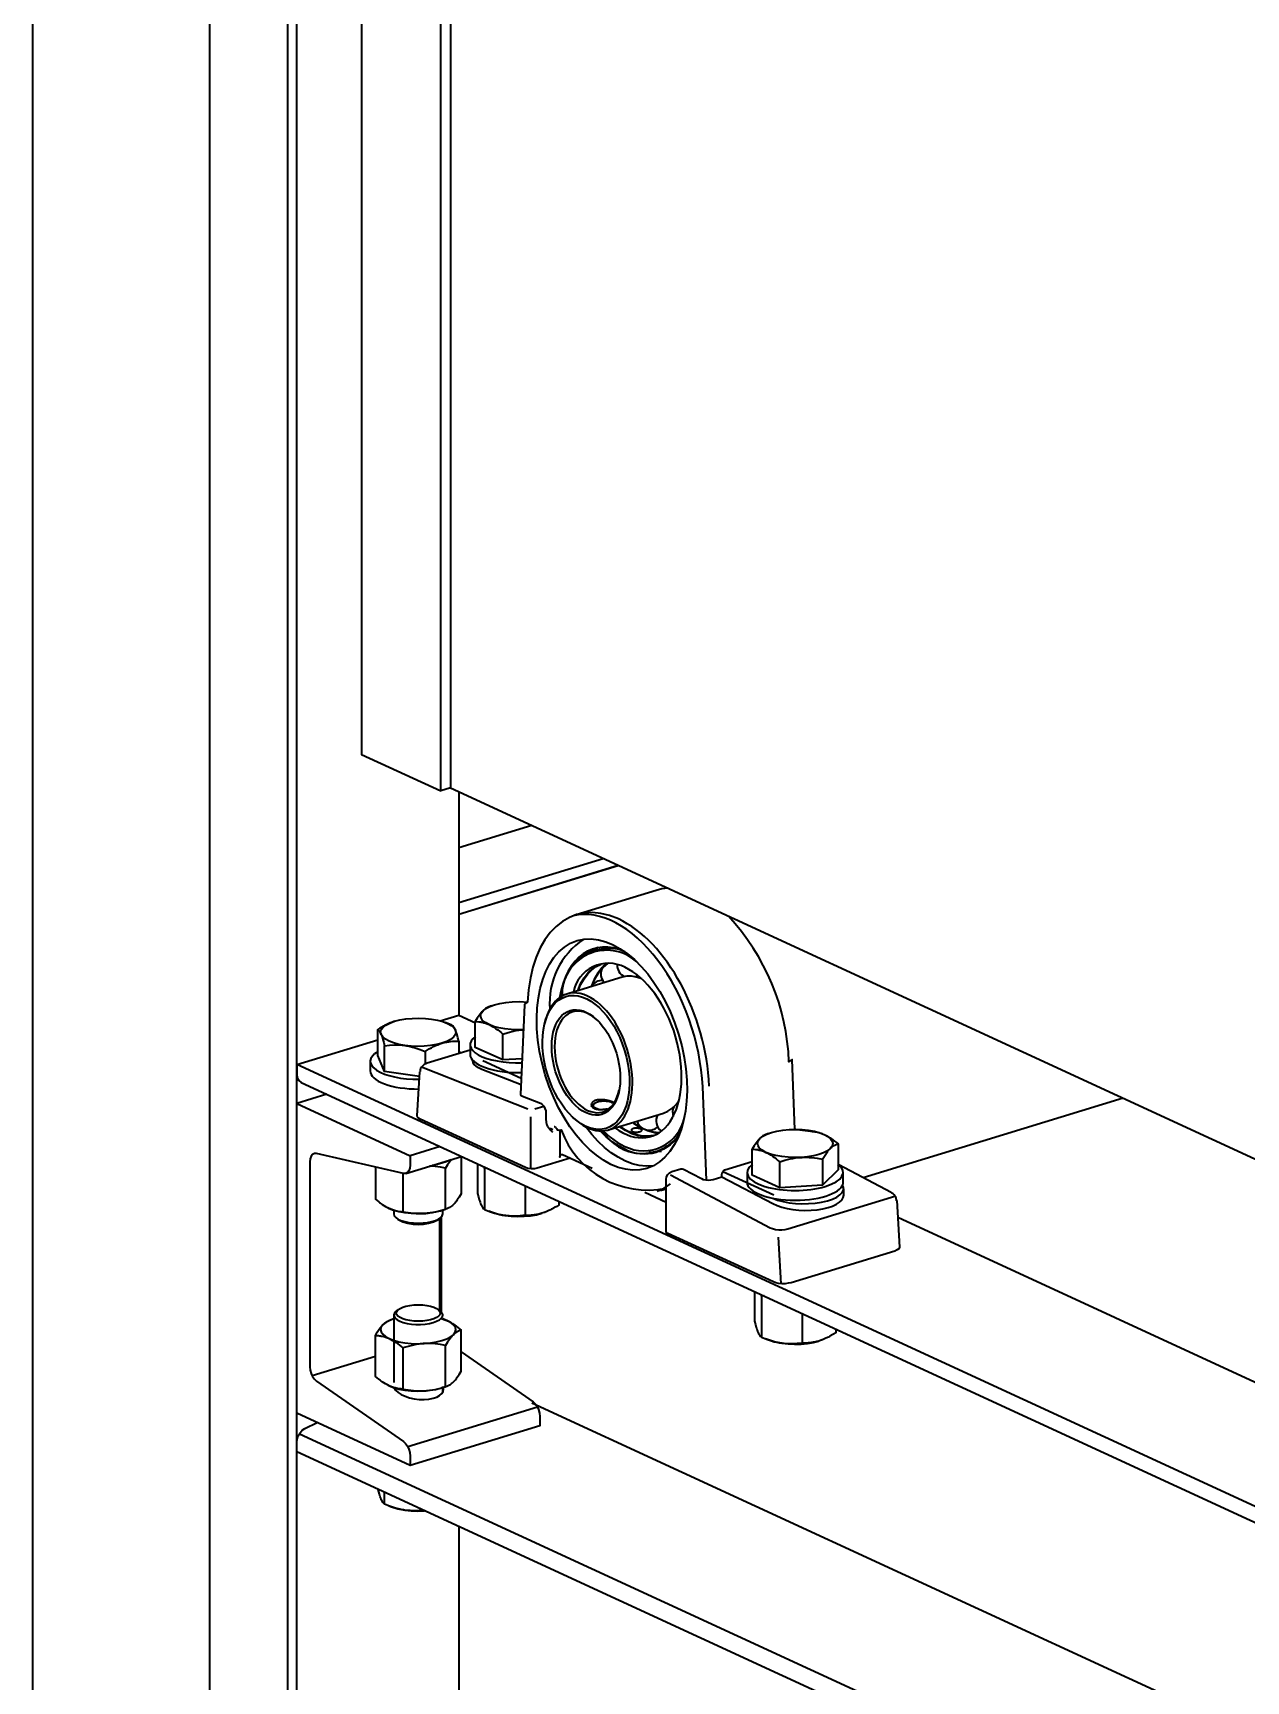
# Model space of a CAD drawing. Header units: millimetres. Extents: x -8400 to 8400, y -5940 to 5940.
# Drawn here: x 3358.5 to 3602.8, y 1988.8 to 2320.7 of the extents above; entities that cross this region are included whole.
import ezdxf

# ---------------------------------------------------------------- set-up
doc = ezdxf.new("R2010")
doc.units = ezdxf.units.MM
doc.layers.add('粗实线层', color=7, linetype='Continuous', lineweight=35)

msp = doc.modelspace()

# ---------------------------------------------------------------- linework, layer by layer
at = {"layer": '粗实线层', "linetype": 'Continuous', "lineweight": 35}
for points in [[(3358.493, 1285.787), (3358.493, 4866.968), (3391.124, 4876.938), (3444.236, 4852.438), (3440.497, 4851.295), (3444.236, 4852.438), (5462.492, 3921.43), (5515.604, 3896.93), (5482.974, 3886.961)], [(3444.236, 2019.891), (3444.236, 1271.256), (3411.605, 1261.286), (3411.605, 4842.468), (3410.313, 4843.064), (3409.946, 4843.293), (3409.764, 4843.552), (3409.781, 4843.819), (3409.997, 4844.074), (3410.394, 4844.296), (3432.959, 4853.718), (3433.439, 4854.012), (3433.607, 4854.352)], [(3409.747, 4843.663), (3409.747, 1262.481), (3409.893, 1262.163), (3410.313, 1261.883), (3411.605, 1261.286)], [(3424.658, 2448.343), (3424.658, 2175.387), (3440.591, 2168.037), (3440.591, 2440.993)], [(3442.549, 2441.591), (3442.549, 2168.635), (3440.591, 2168.037)], [(3394.038, 2335.48), (3394.038, 1291.453)], [(3442.557, 2168.632), (3902.669, 1956.385)], [(3444.236, 2167.894), (3444.236, 2122.906)], [(3458.948, 2161.074), (3444.24, 2156.58)], [(3444.237, 2145.582), (3473.286, 2154.458)], [(3444.237, 2143.243), (3476.345, 2153.053)], [(3444.241, 2143.244), (3476.336, 2153.05)], [(3483.954, 2148.014), (3467.899, 2143.109)], [(3486.336, 2148.437), (3485.127, 2148.296), (3483.954, 2148.014)], [(3472.237, 2136.535), (3470.235, 2135.418)], [(3468.189, 2127.8), (3468.776, 2129.192), (3469.485, 2130.422), (3470.308, 2131.475), (3471.233, 2132.337), (3472.25, 2132.998)], [(3468.289, 2127.83), (3468.827, 2129.094), (3469.466, 2130.222), (3470.201, 2131.204), (3471.023, 2132.029), (3471.925, 2132.688), (3472.896, 2133.176)], [(3474.284, 2133.32), (3473.254, 2132.469), (3472.34, 2131.393), (3471.555, 2130.107), (3470.909, 2128.631)], [(3473.127, 2132.505), (3472.248, 2131.342), (3471.507, 2130.038), (3470.967, 2128.789)], [(3477.107, 2130.525), (3466.002, 2127.133)], [(3481.07, 2130.199), (3480.041, 2130.551), (3479.029, 2130.724), (3478.047, 2130.715), (3477.106, 2130.525)], [(3450.802, 2124.758), (3450.305, 2124.569), (3449.908, 2124.382), (3449.714, 2124.262), (3449.518, 2124.122), (3449.32, 2123.96), (3449.122, 2123.776), (3449.073, 2123.726), (3449.023, 2123.676), (3448.998, 2123.649), (3448.973, 2123.623), (3448.948, 2123.596), (3448.923, 2123.569), (3448.824, 2123.458), (3448.726, 2123.342), (3448.53, 2123.096), (3448.335, 2122.831), (3447.948, 2122.252), (3447.565, 2121.615)], [(3457.402, 2119.957), (3456.085, 2119.921), (3454.772, 2119.972), (3453.502, 2120.107), (3452.314, 2120.323), (3451.244, 2120.614), (3450.325, 2120.969), (3449.584, 2121.379), (3449.044, 2121.831), (3448.722, 2122.312), (3448.627, 2122.806), (3448.761, 2123.299), (3449.122, 2123.776), (3449.698, 2124.222), (3450.471, 2124.624), (3451.419, 2124.969), (3452.511, 2125.247), (3453.715, 2125.449), (3454.995, 2125.571), (3456.553, 2125.603), (3458.096, 2125.516)], [(3458.094, 2125.464), (3457.642, 2125.241), (3457.473, 2124.95), (3456.689, 2106.923), (3456.783, 2106.727), (3457.069, 2106.558), (3460.688, 2105.128), (3461.028, 2104.913), (3461.337, 2104.556), (3461.584, 2104.096), (3461.743, 2103.578), (3461.798, 2103.057), (3461.798, 2101.672), (3461.8, 2101.572), (3461.806, 2101.473), (3461.816, 2101.377), (3461.83, 2101.282), (3461.846, 2101.19), (3461.866, 2101.099), (3461.878, 2101.054), (3461.89, 2101.01), (3461.903, 2100.966), (3461.916, 2100.922), (3461.979, 2100.754), (3462.05, 2100.596), (3462.131, 2100.446), (3462.22, 2100.305), (3462.268, 2100.236), (3462.317, 2100.17), (3462.367, 2100.105), (3462.419, 2100.041), (3462.526, 2099.919), (3462.637, 2099.803), (3462.751, 2099.691), (3462.867, 2099.582), (3462.926, 2099.528), (3462.985, 2099.475), (3463.014, 2099.448), (3463.044, 2099.422), (3463.059, 2099.409), (3463.074, 2099.395), (3463.089, 2099.382), (3463.103, 2099.369)], [(3431.296, 2121.633), (3430.867, 2121.491), (3430.44, 2121.328), (3430.013, 2121.145), (3429.588, 2120.943), (3429.376, 2120.835), (3429.164, 2120.723), (3429.058, 2120.665), (3428.952, 2120.606), (3428.846, 2120.546), (3428.741, 2120.485), (3428.321, 2120.234), (3427.905, 2119.97)], [(3430.68, 2121.423), (3430.648, 2121.41)], [(3440.497, 2121.736), (3444.236, 2122.879), (3447.579, 2121.337)], [(3442.013, 2121.217), (3441.473, 2121.423)], [(3444.248, 2117.632), (3444.077, 2118.291), (3443.904, 2118.892), (3443.817, 2119.168), (3443.73, 2119.424), (3443.642, 2119.662), (3443.553, 2119.879), (3443.531, 2119.93), (3443.509, 2119.98), (3443.498, 2120.004), (3443.487, 2120.028), (3443.476, 2120.052), (3443.465, 2120.075), (3443.421, 2120.165), (3443.377, 2120.248), (3443.289, 2120.4), (3443.202, 2120.53), (3443.029, 2120.734), (3442.859, 2120.873), (3442.012, 2121.217)], [(3453.085, 2113.847), (3447.565, 2116.393), (3447.565, 2121.615), (3447.903, 2121.596), (3448.245, 2121.561), (3448.331, 2121.551), (3448.418, 2121.538), (3448.503, 2121.525), (3448.589, 2121.511), (3448.762, 2121.479), (3448.935, 2121.443), (3449.281, 2121.355), (3449.627, 2121.248), (3449.976, 2121.119), (3450.325, 2120.969), (3450.675, 2120.796), (3451.027, 2120.602), (3451.071, 2120.576), (3451.115, 2120.55), (3451.159, 2120.523), (3451.203, 2120.496), (3451.291, 2120.442), (3451.378, 2120.386), (3451.552, 2120.272), (3451.726, 2120.153), (3452.07, 2119.903), (3452.411, 2119.638), (3452.749, 2119.36), (3453.085, 2119.069)], [(3461.513, 2121.162), (3461.442, 2120.836)], [(3472.299, 2121.716), (3471.254, 2122.578), (3470.182, 2123.201)], [(5429.862, 1180.004), (5429.862, 1181.902), (3411.605, 2112.909), (3427.906, 2117.889)], [(3429.295, 2111.507), (3427.905, 2114.748), (3427.905, 2119.97), (3428.077, 2119.831), (3428.249, 2119.626), (3428.336, 2119.496), (3428.424, 2119.345), (3428.511, 2119.172), (3428.6, 2118.976), (3428.622, 2118.924), (3428.644, 2118.87), (3428.656, 2118.843), (3428.667, 2118.815), (3428.678, 2118.787), (3428.688, 2118.759), (3428.733, 2118.642), (3428.777, 2118.521), (3428.864, 2118.263), (3428.951, 2117.987), (3429.124, 2117.387), (3429.295, 2116.729), (3430.301, 2116.845), (3431.316, 2116.898), (3431.828, 2116.897), (3432.342, 2116.877), (3432.86, 2116.835), (3433.38, 2116.771), (3433.511, 2116.752), (3433.641, 2116.731), (3433.706, 2116.72), (3433.771, 2116.709), (3433.836, 2116.698), (3433.901, 2116.686), (3434.161, 2116.635), (3434.42, 2116.579), (3434.935, 2116.452), (3435.446, 2116.307), (3436.461, 2115.963), (3437.466, 2115.56), (3437.466, 2113.009)], [(3457, 2114.083), (3453.085, 2113.847), (3453.085, 2119.069), (3454.148, 2119.393), (3455.221, 2119.656), (3455.761, 2119.761), (3456.305, 2119.847), (3457.255, 2119.947)], [(3436.346, 2110.498), (3429.295, 2111.507), (3429.295, 2116.729)], [(3446.522, 2115.843), (3437.902, 2113.209), (3437.569, 2113.088), (3437.265, 2112.916), (3436.969, 2112.676), (3436.716, 2112.381), (3436.553, 2112.102), (3436.455, 2111.799), (3436.439, 2111.659), (3436.438, 2111.515)], [(3437.466, 2115.56), (3437.881, 2115.824), (3438.301, 2116.075), (3438.407, 2116.136), (3438.513, 2116.196), (3438.619, 2116.255), (3438.724, 2116.312), (3438.936, 2116.425), (3439.148, 2116.533), (3439.574, 2116.735), (3440, 2116.918), (3440.427, 2117.081), (3440.857, 2117.223), (3441.287, 2117.344), (3441.72, 2117.443), (3441.774, 2117.454), (3441.828, 2117.465), (3441.882, 2117.475), (3441.936, 2117.485), (3442.043, 2117.503), (3442.151, 2117.521), (3442.365, 2117.552), (3442.577, 2117.578), (3443, 2117.616), (3443.42, 2117.637), (3443.835, 2117.642), (3444.248, 2117.632), (3444.248, 2115.148)], [(3444.248, 2115.525), (3444.453, 2115.398), (3444.643, 2115.268)], [(3446.522, 2116.915), (3446.522, 2114.965)], [(3411.605, 2112.909), (3411.605, 2111.011), (3411.713, 2110.278), (3412.025, 2109.692), (3412.506, 2109.317), (5429.848, 1178.732)], [(3426.4, 2113.579), (3426.4, 2111.629)], [(3466.639, 2094.087), (3460.036, 2092.069), (3459.456, 2091.954), (3458.802, 2091.931), (3458.175, 2092.003), (3457.669, 2092.161), (3436.43, 2101.958), (3436.11, 2102.147), (3435.917, 2102.359), (3435.86, 2102.581), (3436.406, 2111.477)], [(3436.774, 2112.459), (3437.071, 2112.312), (3458.121, 2103.993)], [(3456.772, 2108.836), (3448.867, 2111.96), (3448.233, 2112.252), (3447.726, 2112.573), (3447.358, 2112.919), (3447.134, 2113.283), (3447.059, 2113.657), (3447.059, 2113.772)], [(3456.828, 2110.133), (3449.102, 2113.697)], [(3494.139, 2089.67), (3493.354, 2108.425)], [(3417.634, 2106.952), (3411.605, 2105.11)], [(3459.579, 2104.011), (3461.341, 2104.549)], [(3475.458, 2105.273), (3475.403, 2105.299), (3475.323, 2105.335), (3475.238, 2105.371), (3475.148, 2105.407), (3475.054, 2105.442), (3475.006, 2105.459), (3474.956, 2105.477), (3474.906, 2105.494), (3474.855, 2105.511), (3474.75, 2105.544), (3474.643, 2105.577), (3474.533, 2105.608), (3474.42, 2105.638), (3474.391, 2105.645), (3474.362, 2105.653), (3474.333, 2105.66), (3474.304, 2105.667), (3474.245, 2105.681), (3474.186, 2105.694), (3474.068, 2105.72), (3473.948, 2105.744), (3473.827, 2105.765), (3473.704, 2105.785), (3473.643, 2105.794), (3473.581, 2105.803), (3473.519, 2105.811), (3473.457, 2105.818), (3473.333, 2105.831), (3473.21, 2105.841), (3473.088, 2105.848), (3472.966, 2105.852), (3472.846, 2105.853), (3472.726, 2105.852), (3472.666, 2105.85), (3472.607, 2105.847), (3472.549, 2105.843), (3472.491, 2105.839), (3472.378, 2105.828), (3472.267, 2105.813), (3472.159, 2105.795), (3472.054, 2105.774), (3472.002, 2105.762), (3471.952, 2105.749), (3471.927, 2105.743), (3471.902, 2105.736), (3471.877, 2105.729), (3471.853, 2105.722), (3471.758, 2105.69), (3471.668, 2105.656), (3471.582, 2105.619), (3471.501, 2105.58), (3471.424, 2105.537), (3471.352, 2105.491), (3471.284, 2105.444), (3471.223, 2105.394), (3471.167, 2105.342), (3471.117, 2105.288), (3471.072, 2105.233), (3471.032, 2105.176), (3471.023, 2105.162), (3471.015, 2105.147), (3471.007, 2105.133), (3470.999, 2105.118), (3470.984, 2105.089), (3470.971, 2105.059), (3470.949, 2105), (3470.934, 2104.94), (3470.924, 2104.88), (3470.921, 2104.82), (3470.921, 2104.79), (3470.923, 2104.76), (3470.927, 2104.731), (3470.932, 2104.701), (3470.946, 2104.642), (3470.966, 2104.584), (3470.993, 2104.528), (3471.025, 2104.473), (3471.063, 2104.42), (3471.107, 2104.368), (3471.131, 2104.342), (3471.157, 2104.318), (3471.184, 2104.293), (3471.213, 2104.27), (3471.273, 2104.224), (3471.339, 2104.181), (3471.41, 2104.141), (3471.487, 2104.103), (3471.568, 2104.068), (3471.653, 2104.036), (3471.743, 2104.007), (3471.837, 2103.981), (3471.933, 2103.959), (3472.035, 2103.939), (3472.061, 2103.934), (3472.087, 2103.93), (3472.114, 2103.926), (3472.14, 2103.922), (3472.194, 2103.915), (3472.248, 2103.908), (3472.359, 2103.897), (3472.471, 2103.89), (3472.586, 2103.885), (3472.703, 2103.882), (3472.762, 2103.882), (3472.822, 2103.883), (3472.883, 2103.884), (3472.944, 2103.886), (3473.065, 2103.892), (3473.187, 2103.9), (3473.31, 2103.91), (3473.433, 2103.923), (3473.556, 2103.937), (3473.68, 2103.954), (3473.711, 2103.958), (3473.742, 2103.963), (3473.773, 2103.967), (3473.804, 2103.972), (3473.865, 2103.981), (3473.925, 2103.992), (3474.115, 2104.026)], [(3471.445, 2105.034), (3471.137, 2104.773), (3470.975, 2104.585), (3470.921, 2104.389)], [(3474.361, 2099.773), (3485.466, 2103.166), (3486.351, 2103.534), (3487.171, 2104.076), (3487.914, 2104.785), (3488.57, 2105.651)], [(3475.423, 2105.052), (3475.296, 2105.139), (3475.141, 2105.22)], [(3578.039, 2106.136), (3525.647, 2090.129)], [(3458.731, 2091.934), (3458.731, 2102.384)], [(3467.061, 2102.446), (3467.303, 2102.215)], [(3479.27, 2101.272), (3480.63, 2100.409), (3481.999, 2099.782), (3483.359, 2099.401), (3484.688, 2099.27)], [(3462.377, 2100.092), (3462.761, 2100.079), (3463.159, 2099.84)], [(3464.605, 2099.723), (3464.605, 2094.245), (3464.676, 2094.602), (3464.87, 2094.798), (3465.136, 2094.78), (3471.08, 2092.038)], [(3483.356, 2092.522), (3481.984, 2092.451), (3480.574, 2092.596), (3479.137, 2092.953), (3477.687, 2093.519), (3476.313, 2094.245), (3474.95, 2095.148), (3473.61, 2096.221), (3472.304, 2097.455), (3471.042, 2098.84), (3469.835, 2100.365)], [(3482.82, 2098.4), (3481.608, 2098.38), (3480.358, 2098.578), (3479.088, 2098.992), (3477.813, 2099.615), (3476.548, 2100.441)], [(3483.455, 2098.614), (3482.378, 2098.476), (3481.263, 2098.519), (3480.119, 2098.743), (3478.962, 2099.146), (3477.801, 2099.724), (3476.649, 2100.471)], [(3479.403, 2101.113), (3480.382, 2100.538), (3482.22, 2099.668), (3484.089, 2099.121)], [(3506.57, 2099.033), (3506.073, 2098.844), (3505.676, 2098.657), (3505.481, 2098.537), (3505.285, 2098.397), (3505.088, 2098.235), (3504.89, 2098.051), (3504.84, 2098.001), (3504.79, 2097.95), (3504.766, 2097.924), (3504.741, 2097.898), (3504.716, 2097.871), (3504.691, 2097.844), (3504.592, 2097.733), (3504.494, 2097.617), (3504.297, 2097.371), (3504.102, 2097.106), (3503.715, 2096.527), (3503.333, 2095.89)], [(3510.763, 2099.845), (3511.313, 2099.868), (3511.86, 2099.868), (3512.403, 2099.848), (3512.944, 2099.808), (3514.016, 2099.675), (3515.08, 2099.479), (3515.418, 2099.46), (3515.76, 2099.425), (3515.846, 2099.414), (3515.932, 2099.402), (3516.018, 2099.389), (3516.104, 2099.375), (3516.277, 2099.343), (3516.449, 2099.306), (3516.795, 2099.219), (3517.142, 2099.112), (3517.49, 2098.983), (3517.839, 2098.833), (3518.19, 2098.66), (3518.542, 2098.466), (3518.586, 2098.439), (3518.63, 2098.413), (3518.674, 2098.387), (3518.718, 2098.36), (3518.806, 2098.306), (3518.893, 2098.25), (3519.067, 2098.135), (3519.24, 2098.017), (3519.584, 2097.767), (3519.925, 2097.502), (3520.264, 2097.223), (3520.599, 2096.933)], [(3517.387, 2099.024), (3517.362, 2099.033)], [(3440.472, 2096.417), (3434.444, 2094.575)], [(3482.537, 2095.3), (3485.073, 2095.501)], [(3508.853, 2088.122), (3503.333, 2090.668), (3503.333, 2095.89), (3503.671, 2095.871), (3504.013, 2095.836), (3504.099, 2095.825), (3504.185, 2095.813), (3504.271, 2095.8), (3504.357, 2095.786), (3504.53, 2095.754), (3504.702, 2095.717), (3505.048, 2095.63), (3505.395, 2095.523), (3505.744, 2095.394), (3506.093, 2095.244), (3506.443, 2095.071), (3506.795, 2094.876), (3506.839, 2094.851), (3506.883, 2094.824), (3506.927, 2094.798), (3506.971, 2094.771), (3507.058, 2094.717), (3507.146, 2094.661), (3507.32, 2094.546), (3507.493, 2094.428), (3507.837, 2094.178), (3508.179, 2093.913), (3508.516, 2093.634), (3508.853, 2093.344)], [(3517.485, 2093.865), (3517.869, 2094.503), (3518.256, 2095.083), (3518.451, 2095.347), (3518.647, 2095.593), (3518.844, 2095.82), (3519.043, 2096.026), (3519.092, 2096.074), (3519.142, 2096.121), (3519.167, 2096.144), (3519.191, 2096.166), (3519.216, 2096.189), (3519.241, 2096.211), (3519.34, 2096.294), (3519.438, 2096.373), (3519.635, 2096.513), (3519.83, 2096.633), (3520.216, 2096.815), (3520.599, 2096.933), (3520.599, 2091.711), (3517.485, 2088.643)], [(3427.443, 2092.282), (3427.443, 2085.843), (3427.782, 2085.55), (3428.123, 2085.269), (3428.209, 2085.201), (3428.295, 2085.134), (3428.382, 2085.067), (3428.467, 2085.002), (3428.64, 2084.875), (3428.812, 2084.752), (3429.159, 2084.52), (3429.506, 2084.307), (3429.854, 2084.115), (3430.203, 2083.943), (3430.554, 2083.792), (3430.905, 2083.662), (3430.949, 2083.648), (3430.994, 2083.633), (3431.038, 2083.619), (3431.081, 2083.606), (3431.169, 2083.579), (3431.256, 2083.554), (3431.431, 2083.508), (3431.604, 2083.467), (3431.948, 2083.399), (3432.289, 2083.35), (3432.627, 2083.316), (3432.963, 2083.297)], [(3432.963, 2091.015), (3432.963, 2083.297), (3434.026, 2083.101), (3435.099, 2082.968), (3435.64, 2082.928), (3436.183, 2082.908), (3436.73, 2082.908), (3437.28, 2082.931), (3437.417, 2082.939), (3437.555, 2082.95), (3437.623, 2082.956), (3437.692, 2082.962), (3437.761, 2082.968), (3437.83, 2082.975), (3438.104, 2083.005), (3438.378, 2083.04), (3438.922, 2083.127), (3439.463, 2083.232), (3440.535, 2083.495), (3441.596, 2083.818), (3441.596, 2092.079), (3440.533, 2092.274), (3439.46, 2092.408), (3438.92, 2092.448), (3438.376, 2092.468), (3438.372, 2092.468)], [(3433.588, 2090.996), (3444.799, 2094.421)], [(3442.403, 2093.689), (3441.695, 2093.346), (3440.857, 2093.047), (3439.907, 2092.799), (3438.868, 2092.609)], [(3444.71, 2094.394), (3444.71, 2086.886), (3444.327, 2086.249), (3443.941, 2085.67), (3443.746, 2085.405), (3443.549, 2085.159), (3443.451, 2085.043), (3443.352, 2084.932), (3443.327, 2084.905), (3443.302, 2084.878), (3443.277, 2084.851), (3443.253, 2084.826), (3443.202, 2084.774), (3443.153, 2084.725), (3442.955, 2084.541), (3442.758, 2084.379), (3442.562, 2084.239), (3442.367, 2084.119), (3441.98, 2083.936), (3441.596, 2083.818)], [(3442.764, 2093.814), (3442.757, 2093.806), (3442.561, 2093.559), (3442.366, 2093.295), (3441.979, 2092.716), (3441.596, 2092.079)], [(3448.027, 2092.931), (3448.027, 2086.97), (3448.198, 2086.31), (3448.371, 2085.709), (3448.458, 2085.434), (3448.545, 2085.177), (3448.633, 2084.939), (3448.722, 2084.722), (3448.744, 2084.671), (3448.766, 2084.621), (3448.777, 2084.597), (3448.788, 2084.573), (3448.799, 2084.55), (3448.81, 2084.526), (3448.854, 2084.437), (3448.898, 2084.353), (3448.986, 2084.202), (3449.073, 2084.072), (3449.246, 2083.867), (3449.416, 2083.728)], [(3449.416, 2091.989), (3449.328, 2092.338)], [(3449.944, 2092.057), (3449.416, 2091.989), (3449.416, 2083.728), (3450.423, 2083.325), (3451.438, 2082.981), (3451.95, 2082.835), (3452.464, 2082.709), (3452.981, 2082.602), (3453.502, 2082.517), (3454.772, 2082.382), (3456.085, 2082.331), (3457.402, 2082.367), (3458.682, 2082.488), (3459.886, 2082.69), (3460.979, 2082.969)], [(3497.234, 2090.324), (3497.218, 2090.722), (3497.288, 2091.146), (3497.515, 2091.51), (3497.837, 2091.716), (3503.333, 2093.396)], [(3497.427, 2091.405), (3507.688, 2086.672)], [(3502.29, 2091.189), (3502.29, 2089.24)], [(3532.39, 2085.458), (3532.4, 2085.551), (3532.401, 2085.644), (3532.342, 2085.959), (3532.212, 2086.257), (3532.063, 2086.498), (3531.887, 2086.713), (3531.685, 2086.897), (3531.462, 2087.054), (3531.395, 2087.094), (3531.326, 2087.131), (3520.765, 2092.701)], [(3521.642, 2089.24), (3521.642, 2091.189)], [(3457.587, 2088.522), (3457.587, 2082.56), (3456.583, 2082.444), (3455.568, 2082.391), (3455.057, 2082.391), (3454.541, 2082.412), (3454.283, 2082.43), (3454.023, 2082.454), (3453.958, 2082.46), (3453.893, 2082.467), (3453.828, 2082.475), (3453.762, 2082.482), (3453.632, 2082.499), (3453.502, 2082.517), (3452.057, 2082.794), (3450.802, 2083.179), (3450.263, 2083.385)], [(3484.204, 2087.408), (3485.589, 2088.061), (3486.889, 2088.931)], [(3484.864, 2087.585), (3485.972, 2087.923)], [(3486.839, 2090.683), (3506.961, 2080.071), (3507.442, 2079.874), (3508.023, 2079.731), (3508.663, 2079.652), (3509.32, 2079.641), (3509.95, 2079.7), (3510.509, 2079.824), (3531.393, 2086.205), (3531.763, 2086.346), (3532.05, 2086.517)], [(3521.758, 2086.632), (3521.758, 2087.909)], [(3464.37, 2085.393), (3464.37, 2084.632), (3463.954, 2084.368), (3463.534, 2084.116), (3463.429, 2084.056), (3463.323, 2083.996), (3463.217, 2083.937), (3463.111, 2083.879), (3462.899, 2083.767), (3462.687, 2083.659), (3462.262, 2083.456), (3461.836, 2083.273), (3461.408, 2083.111), (3460.979, 2082.969), (3460.548, 2082.848), (3460.116, 2082.749), (3460.062, 2082.738), (3460.007, 2082.727), (3459.953, 2082.717), (3459.899, 2082.707), (3459.792, 2082.688), (3459.685, 2082.67), (3459.471, 2082.639), (3459.258, 2082.613), (3458.835, 2082.575), (3458.416, 2082.555), (3458, 2082.55), (3457.587, 2082.56)], [(3485.972, 2085.169), (3481.684, 2087.147)], [(3441.97, 2083.932), (3441.473, 2083.743), (3440.567, 2083.448), (3439.549, 2083.211), (3438.444, 2083.037), (3437.28, 2082.931), (3435.963, 2082.895), (3434.65, 2082.945), (3433.38, 2083.081), (3432.193, 2083.297), (3431.122, 2083.587), (3430.203, 2083.943)], [(3430.656, 2083.752), (3430.68, 2083.743)], [(3431.154, 2083.577), (3431.154, 2082.84), (3431.249, 2082.48), (3431.529, 2082.133), (3431.984, 2081.814), (3432.596, 2081.533), (3433.342, 2081.303), (3434.193, 2081.133), (3435.116, 2081.028), (3436.077, 2080.992), (3437.037, 2081.028), (3437.96, 2081.133), (3438.811, 2081.303), (3439.558, 2081.533), (3440.17, 2081.813), (3440.624, 2082.133), (3440.905, 2082.479), (3441, 2082.84), (3441, 2083.577)], [(3440.365, 2081.911), (3440.365, 2063.36)], [(3440.777, 2062.98), (3440.777, 2082.292)], [(3461.595, 2083.179), (3461.627, 2083.192)], [(3620.203, 2041.706), (3532.629, 2082.103)], [(3509.164, 2068.793), (3508.619, 2078.194)], [(3503.795, 2067.206), (3503.795, 2061.244), (3503.966, 2060.585), (3504.138, 2059.984), (3504.226, 2059.709), (3504.313, 2059.452), (3504.401, 2059.214), (3504.49, 2058.997), (3504.511, 2058.946), (3504.534, 2058.896), (3504.545, 2058.872), (3504.556, 2058.848), (3504.567, 2058.824), (3504.578, 2058.801), (3504.622, 2058.712), (3504.666, 2058.628), (3504.754, 2058.477), (3504.841, 2058.347), (3505.013, 2058.142), (3505.184, 2058.003)], [(3505.184, 2066.264), (3505.095, 2066.612)], [(3505.712, 2066.332), (3505.184, 2066.264), (3505.184, 2058.003), (3506.19, 2057.599), (3507.206, 2057.256), (3507.717, 2057.11), (3508.232, 2056.983), (3508.749, 2056.877), (3509.269, 2056.792), (3510.539, 2056.656), (3511.852, 2056.606), (3513.169, 2056.642), (3514.449, 2056.763), (3515.654, 2056.965), (3516.746, 2057.243)], [(3427.443, 2058.385), (3427.827, 2059.023), (3428.214, 2059.602), (3428.409, 2059.867), (3428.605, 2060.113), (3428.802, 2060.34), (3429, 2060.546), (3429.05, 2060.594), (3429.1, 2060.641), (3429.124, 2060.664), (3429.149, 2060.687), (3429.174, 2060.709), (3429.199, 2060.731), (3429.298, 2060.814), (3429.396, 2060.893), (3429.593, 2061.033), (3429.788, 2061.152), (3430.184, 2061.339)], [(3431.154, 2061.694), (3430.269, 2061.358), (3429.544, 2060.972), (3429, 2060.546), (3428.639, 2060.069), (3428.505, 2059.576), (3428.6, 2059.082), (3428.923, 2058.601), (3429.463, 2058.149), (3430.203, 2057.739), (3431.122, 2057.383), (3432.193, 2057.093), (3433.38, 2056.877), (3434.65, 2056.741), (3435.963, 2056.691), (3437.28, 2056.727), (3438.56, 2056.848), (3439.764, 2057.051), (3440.857, 2057.329), (3441.804, 2057.674), (3442.577, 2058.075), (3443.153, 2058.521), (3443.514, 2058.998), (3443.649, 2059.491), (3443.553, 2059.985), (3443.231, 2060.466), (3442.691, 2060.918), (3441.95, 2061.328), (3441.497, 2061.519), (3441, 2061.694)], [(3430.68, 2061.528), (3430.181, 2061.338)], [(3431.154, 2062.431), (3431.154, 2048.867)], [(3432.026, 2063.561), (3431.576, 2063.18), (3431.281, 2062.848), (3431.157, 2062.502), (3431.21, 2062.153), (3431.436, 2061.814), (3431.828, 2061.497), (3432.372, 2061.214), (3433.049, 2060.974), (3433.833, 2060.786), (3434.698, 2060.657), (3435.611, 2060.591), (3436.542, 2060.591), (3437.456, 2060.657), (3438.32, 2060.786), (3439.105, 2060.974), (3439.781, 2061.214), (3440.325, 2061.497), (3440.717, 2061.814), (3440.943, 2062.153), (3440.996, 2062.502), (3440.872, 2062.848), (3440.578, 2063.179)], [(3440.578, 2063.18), (3440.127, 2063.561)], [(3440.777, 2061.749), (3441.253, 2061.607), (3441.601, 2061.478), (3441.95, 2061.328), (3442.301, 2061.155), (3442.653, 2060.961), (3442.697, 2060.935), (3442.741, 2060.909), (3442.784, 2060.882), (3442.828, 2060.855), (3442.916, 2060.801), (3443.003, 2060.745), (3443.177, 2060.631), (3443.351, 2060.512), (3443.694, 2060.262), (3444.036, 2059.997), (3444.374, 2059.719), (3444.71, 2059.428)], [(3441.497, 2061.519), (3441.473, 2061.528)], [(3513.355, 2062.796), (3513.355, 2056.834), (3512.351, 2056.719), (3511.336, 2056.665), (3510.824, 2056.666), (3510.309, 2056.687), (3510.05, 2056.705), (3509.79, 2056.728), (3509.726, 2056.735), (3509.661, 2056.742), (3509.595, 2056.749), (3509.53, 2056.757), (3509.4, 2056.774), (3509.269, 2056.792), (3507.825, 2057.068), (3506.57, 2057.454), (3506.03, 2057.659)], [(3432.963, 2047.578), (3432.627, 2047.598), (3432.289, 2047.632), (3431.948, 2047.681), (3431.604, 2047.749), (3431.431, 2047.79), (3431.256, 2047.836), (3431.169, 2047.861), (3431.081, 2047.887), (3431.038, 2047.901), (3430.994, 2047.915), (3430.949, 2047.929), (3430.905, 2047.944), (3430.554, 2048.074), (3430.203, 2048.225), (3429.854, 2048.397), (3429.506, 2048.589), (3429.159, 2048.802), (3428.812, 2049.034), (3428.64, 2049.157), (3428.467, 2049.284), (3428.382, 2049.349), (3428.295, 2049.415), (3428.209, 2049.483), (3428.123, 2049.551), (3427.782, 2049.832), (3427.443, 2050.124), (3427.443, 2058.385), (3427.782, 2058.366), (3428.123, 2058.332), (3428.209, 2058.32), (3428.295, 2058.308), (3428.382, 2058.295), (3428.467, 2058.281), (3428.64, 2058.249), (3428.812, 2058.212), (3429.159, 2058.125), (3429.506, 2058.018), (3429.854, 2057.889), (3430.203, 2057.739), (3430.554, 2057.567), (3430.905, 2057.372), (3430.949, 2057.346), (3430.994, 2057.319), (3431.038, 2057.293), (3431.081, 2057.266), (3431.169, 2057.212), (3431.256, 2057.156), (3431.431, 2057.041), (3431.604, 2056.923), (3431.948, 2056.673), (3432.289, 2056.408), (3432.627, 2056.13), (3432.963, 2055.839)], [(3520.137, 2059.668), (3520.137, 2058.906), (3519.722, 2058.643), (3519.302, 2058.391), (3519.196, 2058.33), (3519.091, 2058.271), (3518.985, 2058.212), (3518.879, 2058.154), (3518.667, 2058.042), (3518.455, 2057.933), (3518.03, 2057.731), (3517.603, 2057.548), (3517.175, 2057.385), (3516.746, 2057.243), (3516.315, 2057.123), (3515.884, 2057.023), (3515.829, 2057.012), (3515.775, 2057.002), (3515.721, 2056.992), (3515.667, 2056.982), (3515.56, 2056.963), (3515.452, 2056.945), (3515.238, 2056.914), (3515.025, 2056.888), (3514.602, 2056.85), (3514.183, 2056.829), (3513.768, 2056.825), (3513.355, 2056.834)], [(3444.71, 2055.038), (3459.203, 2044.992), (3459.632, 2044.601), (3460.008, 2044.065), (3460.3, 2043.43), (3460.484, 2042.743), (3460.548, 2042.061), (3460.548, 2040.161), (3434.444, 2032.185)], [(3441.596, 2048.1), (3441.596, 2056.36)], [(3517.362, 2057.454), (3517.395, 2057.466)], [(3427.444, 2054.102), (3414.722, 2050.215)], [(3430.203, 2048.225), (3431.122, 2047.869), (3432.193, 2047.579), (3433.38, 2047.363), (3434.65, 2047.227), (3435.963, 2047.177), (3437.28, 2047.212), (3438.444, 2047.319), (3439.549, 2047.493), (3440.567, 2047.73), (3441.473, 2048.025), (3441.97, 2048.214)], [(3430.656, 2048.034), (3430.68, 2048.025)], [(3441, 2046.985), (3441, 2047.859)], [(3458.919, 2044.824), (5424.763, 1137.994)], [(3460.087, 2043.919), (3433.982, 2035.944)], [(5429.862, 1105.812), (5429.862, 1103.914), (3411.605, 2034.922), (3411.605, 2036.819), (3411.683, 2037.497), (3411.911, 2038.168), (3412.27, 2038.779), (3412.732, 2039.282), (3413.26, 2039.636), (3415.693, 2040.835)], [(3412.133, 2038.578), (5430.389, 1107.57)], [(3429.295, 2024.398), (3429.124, 2024.537), (3428.951, 2024.742), (3428.864, 2024.872), (3428.776, 2025.023), (3428.688, 2025.196), (3428.6, 2025.392), (3428.578, 2025.444), (3428.556, 2025.498), (3428.545, 2025.525), (3428.534, 2025.553), (3428.523, 2025.581), (3428.511, 2025.609), (3428.467, 2025.726), (3428.424, 2025.847), (3428.336, 2026.105), (3428.249, 2026.38), (3427.976, 2027.361)], [(3437.057, 2023.175), (3435.444, 2023.06), (3434.932, 2023.061), (3434.418, 2023.081), (3433.901, 2023.123), (3433.38, 2023.186), (3433.25, 2023.206), (3433.12, 2023.227), (3433.055, 2023.237), (3432.99, 2023.249), (3432.924, 2023.26), (3432.859, 2023.272), (3432.599, 2023.323), (3432.341, 2023.379), (3431.826, 2023.505), (3431.314, 2023.651), (3430.299, 2023.995), (3429.295, 2024.398), (3429.295, 2026.762)], [(3430.139, 2024.055), (3430.68, 2023.849), (3431.935, 2023.463), (3433.38, 2023.186), (3434.676, 2023.049), (3436.017, 2023), (3437.36, 2023.041)]]:
    msp.add_lwpolyline(points, dxfattribs=at)
for points in [[(3511.934, 2099.865), (3511.345, 2113.958), (3511.187, 2113.71), (3510.724, 2113.497, 0.1802535), (3498.536, 2142.809)], [(3473.31, 2099.573), (3474.737, 2098.305), (3476.203, 2097.261), (3477.687, 2096.453, 0.4970989), (3489.665, 2102.291)], [(3463.452, 2100.473), (3463.466, 2100.468), (3463.523, 2100.435), (3463.613, 2100.367), (3463.729, 2100.259), (3463.855, 2100.114), (3463.959, 2099.974), (3464.069, 2099.806), (3464.338, 2099.698), (3464.835, 2099.781, 0.3684406), (3485.972, 2087.997)], [(3488.812, 2099.273, -0.4183673), (3477.687, 2095.859), (3476.411, 2096.536), (3475.146, 2097.384), (3473.904, 2098.395), (3472.696, 2099.56)], [(3482.067, 2099.757, 0.126129), (3483.319, 2099.815, 0.1104894), (3484.277, 2100.359)], [(3532.412, 2085.524), (3532.957, 2076.129), (3532.858, 2075.845), (3532.539, 2075.586), (3532.029, 2075.374), (3511.145, 2068.994), (3510.584, 2068.864), (3509.952, 2068.793), (3509.292, 2068.787), (3508.65, 2068.844), (3508.069, 2068.963), (3507.588, 2069.133), (3486.35, 2078.931), (3486.069, 2079.118), (3485.972, 2079.329), (3485.972, 2089.779, -0.3298032), (3487.163, 2091.388), (3488.925, 2091.927), (3489.187, 2091.946), (3489.464, 2091.853), (3493.083, 2089.945), (3493.477, 2089.79), (3493.96, 2089.69), (3494.485, 2089.654), (3495, 2089.685), (3495.455, 2089.781), (3497.234, 2090.324), (3507.453, 2084.935)], [(3431.576, 2082.092), (3432.026, 2081.71, 0.2450304), (3440.127, 2081.71), (3440.578, 2082.092)]]:
    msp.add_lwpolyline(points, format="xyb", dxfattribs=at)
for points in [[(3438.773, 2122.085), (3439.961, 2121.868), (3441.031, 2121.578), (3441.95, 2121.222), (3442.691, 2120.812), (3443.231, 2120.36), (3443.553, 2119.879), (3443.649, 2119.385), (3443.514, 2118.892), (3443.153, 2118.416), (3442.577, 2117.97), (3441.804, 2117.568), (3440.857, 2117.223), (3439.764, 2116.945), (3438.56, 2116.742), (3437.28, 2116.621), (3435.963, 2116.585), (3434.65, 2116.636), (3433.38, 2116.771), (3432.193, 2116.988), (3431.122, 2117.278), (3430.203, 2117.633), (3429.463, 2118.044), (3428.923, 2118.496), (3428.6, 2118.976), (3428.505, 2119.471), (3428.639, 2119.963), (3429, 2120.44), (3429.576, 2120.886), (3430.349, 2121.288), (3431.296, 2121.633), (3432.389, 2121.911), (3433.594, 2122.114), (3434.874, 2122.235), (3436.19, 2122.271), (3437.503, 2122.22)], [(3414.261, 2052.073), (3414.325, 2051.391), (3414.509, 2050.704), (3414.801, 2050.068), (3415.177, 2049.533), (3415.606, 2049.142), (3433.099, 2037.017), (3433.528, 2036.625), (3433.903, 2036.09), (3434.196, 2035.454), (3434.38, 2034.767), (3434.444, 2034.085), (3434.444, 2032.185), (3411.605, 2042.72), (3411.605, 2105.11), (3434.444, 2094.575), (3434.444, 2092.675), (3434.38, 2092.051), (3434.196, 2091.535), (3433.903, 2091.169), (3433.528, 2090.98), (3433.099, 2090.984), (3415.606, 2094.998), (3415.177, 2095.002), (3414.801, 2094.814), (3414.509, 2094.447), (3414.325, 2093.931), (3414.261, 2093.307)], [(3479.221, 2099.447), (3479.29, 2099.418), (3479.365, 2099.393), (3479.406, 2099.382), (3479.448, 2099.371), (3479.47, 2099.366), (3479.492, 2099.361), (3479.514, 2099.357), (3479.537, 2099.353), (3479.63, 2099.338), (3479.726, 2099.328), (3479.751, 2099.326), (3479.776, 2099.324), (3479.801, 2099.322), (3479.827, 2099.321), (3479.878, 2099.319), (3479.929, 2099.317), (3480.031, 2099.318), (3480.134, 2099.323), (3480.161, 2099.324), (3480.186, 2099.326), (3480.212, 2099.328), (3480.237, 2099.331), (3480.287, 2099.336), (3480.337, 2099.342), (3480.386, 2099.349), (3480.434, 2099.357), (3480.458, 2099.361), (3480.482, 2099.365), (3480.505, 2099.37), (3480.528, 2099.375), (3480.617, 2099.395), (3480.699, 2099.418), (3480.739, 2099.431), (3480.777, 2099.444), (3480.794, 2099.451), (3480.812, 2099.457), (3480.83, 2099.465), (3480.846, 2099.472), (3480.908, 2099.501), (3480.961, 2099.533), (3480.973, 2099.541), (3480.985, 2099.549), (3480.996, 2099.557), (3481.006, 2099.566), (3481.025, 2099.582), (3481.041, 2099.6), (3481.067, 2099.634), (3481.082, 2099.67), (3481.086, 2099.688), (3481.088, 2099.706), (3481.087, 2099.724), (3481.083, 2099.742), (3481.077, 2099.76), (3481.069, 2099.778), (3481.058, 2099.796), (3481.044, 2099.813), (3481.01, 2099.848), (3480.966, 2099.882), (3480.954, 2099.89), (3480.941, 2099.898), (3480.928, 2099.906), (3480.914, 2099.914), (3480.884, 2099.93), (3480.852, 2099.945), (3480.783, 2099.974), (3480.707, 2100.001), (3480.687, 2100.008), (3480.666, 2100.014), (3480.645, 2100.02), (3480.624, 2100.026), (3480.581, 2100.037), (3480.536, 2100.048), (3480.491, 2100.057), (3480.443, 2100.067), (3480.419, 2100.071), (3480.395, 2100.075), (3480.371, 2100.079), (3480.346, 2100.082), (3480.246, 2100.094), (3480.144, 2100.103), (3480.093, 2100.106), (3480.041, 2100.108), (3480.015, 2100.109), (3479.99, 2100.109), (3479.964, 2100.109), (3479.938, 2100.109), (3479.836, 2100.106), (3479.736, 2100.099), (3479.711, 2100.096), (3479.687, 2100.094), (3479.662, 2100.091), (3479.639, 2100.088), (3479.591, 2100.081), (3479.545, 2100.073), (3479.457, 2100.054), (3479.373, 2100.031), (3479.353, 2100.025), (3479.334, 2100.018), (3479.315, 2100.012), (3479.296, 2100.005), (3479.26, 2099.991), (3479.227, 2099.976), (3479.195, 2099.96), (3479.165, 2099.943), (3479.136, 2099.926), (3479.111, 2099.908), (3479.066, 2099.871), (3479.031, 2099.833), (3479.017, 2099.813), (3479.006, 2099.792), (3478.996, 2099.772), (3478.99, 2099.751), (3478.985, 2099.71), (3478.989, 2099.668), (3478.992, 2099.658), (3478.995, 2099.648), (3478.999, 2099.637), (3479.003, 2099.628), (3479.015, 2099.607), (3479.028, 2099.588), (3479.044, 2099.568), (3479.062, 2099.55), (3479.072, 2099.54), (3479.083, 2099.531), (3479.094, 2099.522), (3479.106, 2099.513), (3479.159, 2099.479)], [(3519.043, 2096.026), (3518.467, 2095.58), (3517.694, 2095.179), (3516.746, 2094.833), (3515.654, 2094.555), (3514.449, 2094.353), (3513.169, 2094.232), (3511.852, 2094.196), (3510.539, 2094.246), (3509.269, 2094.382), (3508.082, 2094.598), (3507.012, 2094.888), (3506.093, 2095.244), (3505.352, 2095.654), (3504.812, 2096.106), (3504.49, 2096.587), (3504.394, 2097.081), (3504.529, 2097.574), (3504.89, 2098.051), (3505.465, 2098.497), (3506.239, 2098.898), (3507.186, 2099.243), (3508.279, 2099.521), (3509.483, 2099.724), (3510.763, 2099.845), (3512.08, 2099.881), (3513.393, 2099.83), (3514.663, 2099.695), (3515.85, 2099.479), (3516.92, 2099.189), (3517.839, 2098.833), (3518.58, 2098.423), (3519.12, 2097.971), (3519.443, 2097.49), (3519.538, 2096.996), (3519.403, 2096.503)], [(3513.169, 2094.232), (3513.307, 2094.239), (3513.444, 2094.245), (3513.513, 2094.248), (3513.582, 2094.25), (3513.651, 2094.252), (3513.72, 2094.254), (3513.994, 2094.257), (3514.267, 2094.254), (3514.812, 2094.234), (3515.352, 2094.194), (3516.425, 2094.061), (3517.485, 2093.865), (3517.485, 2088.643), (3508.853, 2088.122), (3508.853, 2093.344), (3509.916, 2093.668), (3510.989, 2093.931), (3511.529, 2094.036), (3512.072, 2094.122), (3512.619, 2094.187)], [(3432.963, 2055.839), (3432.963, 2047.578), (3434.026, 2047.383), (3435.099, 2047.25), (3435.64, 2047.209), (3436.183, 2047.189), (3436.73, 2047.19), (3437.28, 2047.212), (3437.417, 2047.221), (3437.555, 2047.232), (3437.623, 2047.237), (3437.692, 2047.243), (3437.761, 2047.25), (3437.83, 2047.256), (3438.104, 2047.287), (3438.378, 2047.322), (3438.922, 2047.408), (3439.463, 2047.513), (3440.535, 2047.776), (3441.596, 2048.1), (3441.98, 2048.218), (3442.367, 2048.401), (3442.562, 2048.52), (3442.758, 2048.661), (3442.955, 2048.822), (3443.153, 2049.007), (3443.202, 2049.056), (3443.253, 2049.107), (3443.277, 2049.133), (3443.302, 2049.16), (3443.327, 2049.186), (3443.352, 2049.213), (3443.451, 2049.324), (3443.549, 2049.44), (3443.746, 2049.687), (3443.941, 2049.952), (3444.327, 2050.531), (3444.71, 2051.167), (3444.71, 2059.428), (3444.326, 2059.31), (3443.939, 2059.127), (3443.745, 2059.008), (3443.549, 2058.868), (3443.352, 2058.706), (3443.153, 2058.521), (3443.103, 2058.472), (3443.054, 2058.421), (3443.029, 2058.395), (3443.004, 2058.368), (3442.979, 2058.342), (3442.955, 2058.315), (3442.856, 2058.203), (3442.757, 2058.087), (3442.561, 2057.841), (3442.366, 2057.576), (3441.979, 2056.997), (3441.596, 2056.36), (3440.533, 2056.556), (3439.46, 2056.69), (3438.92, 2056.729), (3438.376, 2056.749), (3437.829, 2056.749), (3437.28, 2056.727), (3437.142, 2056.718), (3437.005, 2056.707), (3436.936, 2056.702), (3436.867, 2056.696), (3436.798, 2056.689), (3436.729, 2056.682), (3436.455, 2056.652), (3436.181, 2056.617), (3435.637, 2056.531), (3435.097, 2056.426), (3434.024, 2056.163)]]:
    msp.add_lwpolyline(points, close=True, dxfattribs=at)
for centre, radius, start, end in [((3477.939, 2125.341), 15.409, 123.61896, 184.56584), ((3474.48, 2126.812), 9.524, 72.79556, 180.82414), ((3474.03, 2126.933), 9.014, 47.68031, 181.40805), ((3474.381, 2126.1), 7.215, 62.73323, 168.55518), ((3475.352, 2131.192), 2.524, 130.23944, 224.08754), ((3478.669, 2132.916), 2.524, 176.50481, 244.21621), ((3473.136, 2127.343), 2.524, 88.46628, 148.75432), ((3478.669, 2132.915), 2.524, 294.76986, 307.96919), ((3489.82, 2103.276), 2.541, 120.64858, 124.52593), ((3482.581, 2102.229), 2.524, 195.77993, 236.42203), ((3486.494, 2101.567), 2.524, 150.53327, 234.40887), ((3486.492, 2101.56), 2.531, 69.70788, 76.1708), ((3489.811, 2103.291), 2.524, 153.8834, 198.61566), ((3481.186, 2104.243), 9.219, 210.47957, 323.87795)]:
    msp.add_arc(centre, radius, start, end, dxfattribs=at)
for centre, major_axis, ratio, start_param, end_param in [((3476.382, 2115.346), (-8.482, 27.763), 0.5850176, 4.2936911, 7.310187), ((3475.071, 2114.936), (-8.476, 27.775), 0.5851485, 4.3027841, 6.2430604), ((3477.691, 2115.732), (-6.273, 20.532), 0.5848374, 5.8006993, 7.1413965), ((3477.687, 2115.745), (-5.285, 17.301), 0.5850304, 2.4828009, 5.8019601), ((3470.202, 2113.402), (-4.204, 13.732), 0.5838267, 5.8024882, 7.0871297), ((3470.182, 2113.453), (-3.074, 10.06), 0.5850572, 5.8018889, 10.2305672), ((3470.182, 2113.453), (-4.179, 13.679), 0.5850329, 2.335843, 5.8018527), ((3456.197, 2116.914), (-9.665, 0), 0.3754612, 5.8146559, 7.9335134), ((3436.073, 2113.578), (-9.651, 0.002), 0.3754621, 5.7179642, 7.8788029), ((3456.201, 2114.966), (9.701, 0.001), 0.3754197, 3.1415885, 4.7825095), ((3436.073, 2111.628), (-9.688, 0.001), 0.3754237, 0.0000119, 1.5831843), ((3473.445, 2104.701), (-2.193, 0), 0.3753847, 3.8248965, 7.7183217), ((3511.966, 2091.189), (-9.652, 0), 0.3754208, 5.8146531, 9.8932612), ((3511.966, 2089.24), (9.695, 0), 0.3754347, 3.1416915, 6.283059), ((3513.7, 2087.911), (-8.028, 0.001), 0.3754973, 0.6837969, 3.3884391), ((3513.701, 2086.845), (-8.056, 0.255), 0.4075228, 0.6963151, 3.1543029), ((3436.077, 2047.988), (-5.063, 0.613), 0.483616, 0.2989496, 3.4235192)]:
    msp.add_ellipse(centre, major_axis=major_axis, ratio=ratio, start_param=start_param, end_param=end_param, dxfattribs=at)
for centre, major_axis, ratio in [((3475.076, 2114.948), (-7.007, 22.933), 0.5850537), ((3469.855, 2113.353), (-4.057, 13.28), 0.5850448), ((3469.855, 2113.353), (-3.196, 10.461), 0.585069), ((3436.077, 2062.887), (-4.432, 0), 0.3754521)]:
    msp.add_ellipse(centre, major_axis=major_axis, ratio=ratio, dxfattribs=at)

doc.saveas('drawing.dxf')
